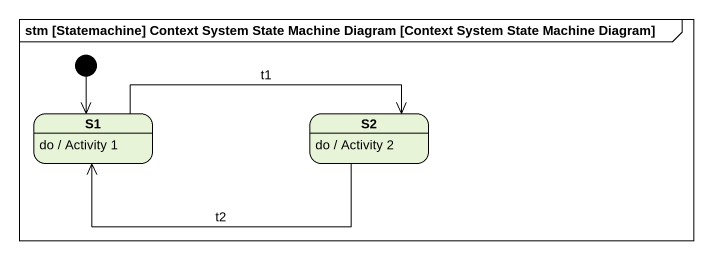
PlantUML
@startuml
mainframe stm [Statemachine] Context System State Machine Diagram [Context System State Machine Diagram]
hide empty description
state S1
S1 : do / Activity 1
state S2
S2 : do / Activity 2
[*] --> S1
S1 -right-> S2 : t1
S2 -left-> S1 : t2
@enduml
